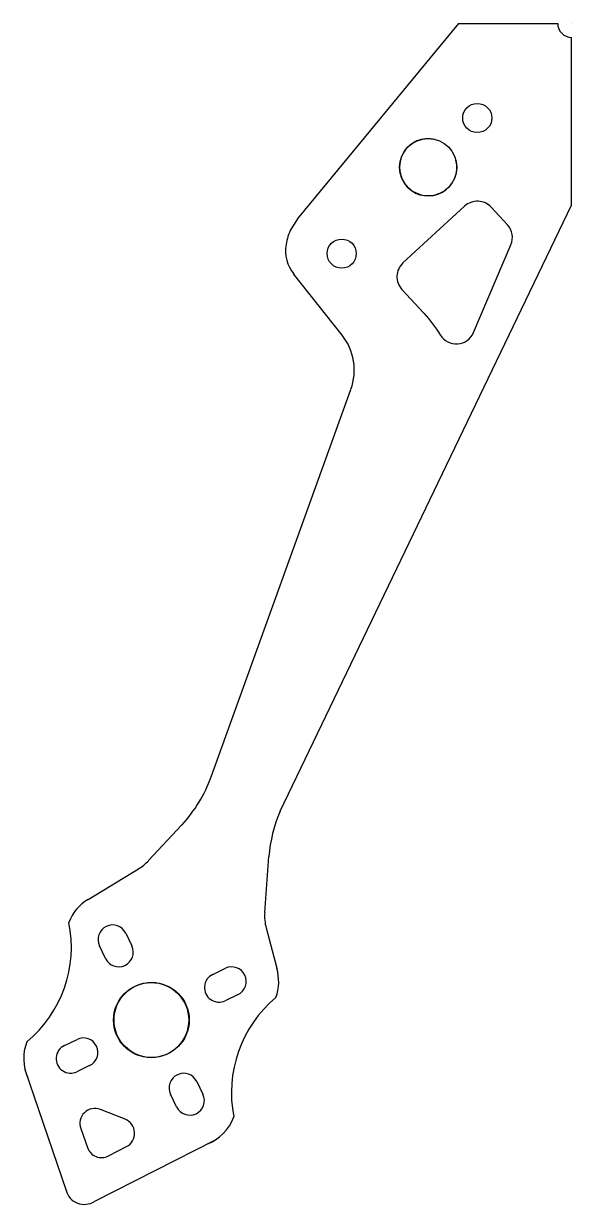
# Model space of a CAD drawing. Header units: millimetres. Extents: x -58 to 0, y -126 to 0.
import ezdxf

# ---------------------------------------------------------------- set-up
doc = ezdxf.new("R2010")
doc.units = ezdxf.units.MM
doc.layers.get('0').update_dxf_attribs({"linetype": 'CONTINUOUS'})

msp = doc.modelspace()

# ---------------------------------------------------------------- linework, layer by layer
for p, q in [((-11.98, 0.01), (-29.05, -20.64)), ((-11.98, 0.01), (-1.44, 0.01)), ((0.01, 0), (0.01, 0)), ((0.01, -19.32), (0.01, -1.45)), ((-30.97, -83.79), (0.01, -19.32)), ((-29.05, -20.64), (-29.8, -21.82)), ((-24.37, -33.14), (-29.53, -26.62)), ((-38.3, -80.11), (-23.44, -38.9)), ((-44.98, -89.04), (-41.45, -85.26)), ((-32.6, -94.54), (-32.16, -88.61)), ((-51.39, -93.16), (-46.04, -89.9)), ((-32.45, -96.2), (-31.32, -100.48)), ((-47.39, -96.76), (-46.75, -98.11)), ((-49.54, -99.45), (-50.19, -98.1)), ((-38.14, -101.14), (-36.79, -100.49)), ((-35.45, -103.29), (-36.8, -103.94)), ((-53.92, -108.7), (-52.57, -108.05)), ((-58.12, -111.26), (-53.74, -124.12)), ((-51.23, -110.85), (-52.58, -111.5)), ((-39.83, -112.54), (-39.18, -113.89)), ((-41.98, -115.23), (-42.63, -113.88)), ((-37.89, -118.78), (-50.73, -125.29))]:
    msp.add_line(p, q)
for points in [[(-6.79, -21.39), (-8.51, -19.53, 0.414214), (-11.34, -19.41), (-17.9, -25.45, 0.414214), (-18.01, -28.28), (-15.68, -30.81, -0.0482), (-13.94, -33.11, 0.608584), (-10.39, -32.85), (-6.43, -23.53, 0.29499)], [(-52.18, -117.54), (-51.46, -119.56, 0.455726), (-49.22, -120.45), (-47.31, -119.46, 0.643222), (-47.46, -116.55), (-50.09, -115.51, 0.643222)]]:
    msp.add_lwpolyline(points, format="xyb", close=True)
for centre, radius in [((-10, -10.03), 1.55), ((-15.22, -15.27), 3.05), ((-24.42, -24.46), 1.55), ((-44.69, -106), 4), ((-44.64, -105.99), 4)]:
    msp.add_circle(centre, radius)
for centre, radius, start, end in [((0.01, 0), 1.45, 179.5945, 270), ((-15.22, -15.27), 3.05, -284.1741, 14.2876), ((-24.42, -24.46), 6, 153.8146, 170.6828), ((-26.39, -24.14), 4, 170.6828, 218.35), ((-29.08, -36.86), 6, -19.8341, 38.35), ((-52.41, -75.02), 15, 316.9843, 340.1659), ((-17.2, -89.74), 15, 156.6308, 175.6861), ((-48.63, -85.63), 5, 301.2832, 316.9843), ((-48.79, -97.43), 5, 121.2832, 158.5728), ((-27.62, -94.92), 5, 175.6861, 194.7899), ((-66.18, -98.26), 13.01, -50.5788, 11.7705), ((-48.79, -97.43), 1.55, 25.6, 205.6), ((-48.14, -98.78), 1.55, -154.4, 25.6), ((-36.12, -101.89), 1.55, -64.4, 115.6), ((-36.12, -101.89), 5, -20.0579, 16.409), ((-37.47, -102.54), 1.55, 115.6, 295.6), ((-22.94, -113.73), 13.21, 129.9545, 191.2418), ((-51.9, -109.45), 1.55, -64.4, 115.6), ((-53.25, -110.1), 5, 158.9164, 204.1957), ((-53.25, -110.1), 1.55, 115.6, 295.6), ((-41.23, -113.21), 1.55, 25.6, 205.6), ((-40.58, -114.56), 1.55, -154.4, 25.6), ((-40.58, -114.56), 5, 291.2771, 339.596), ((-51.8, -123.61), 2, 194.8427, 302.5453)]:
    msp.add_arc(centre, radius, start, end)

doc.saveas('drawing.dxf')
